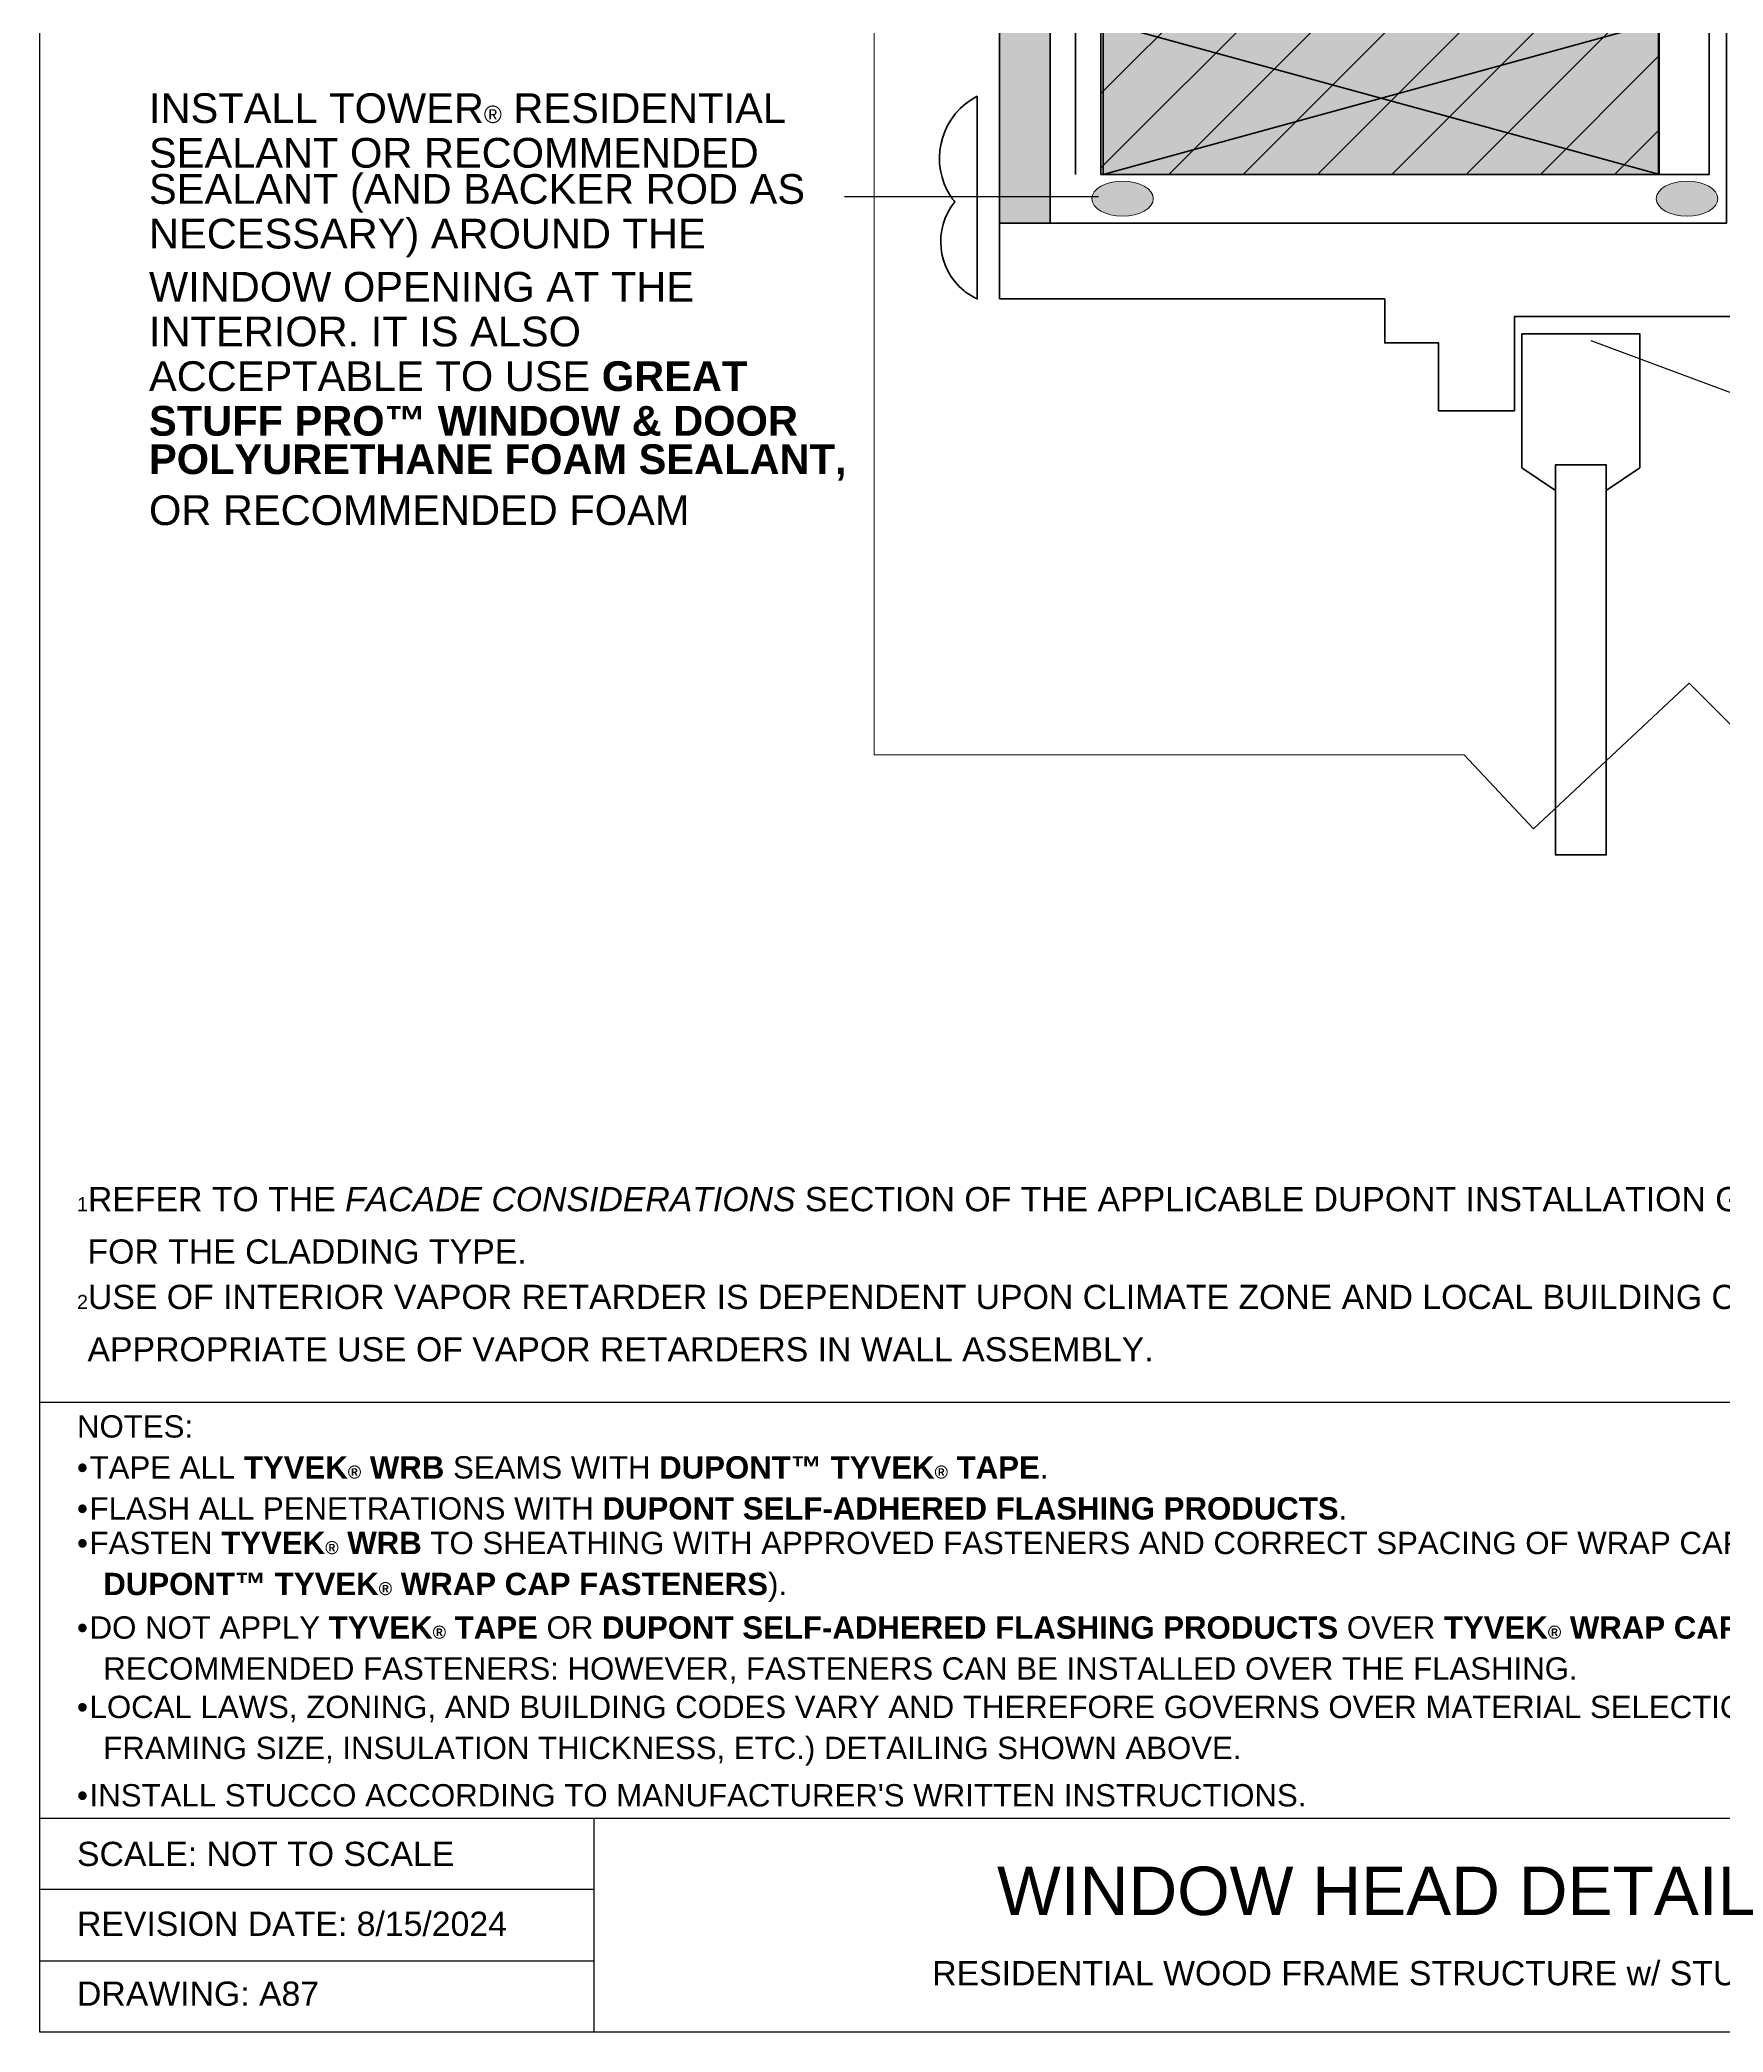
# Model space of a CAD drawing. Extents: x 26 to 585, y -763 to -29.
# Drawn here: x 26.5 to 346.8, y -762.8 to -383.6 of the extents above; entities that cross this region are included whole.
import ezdxf

# ---------------------------------------------------------------- set-up
doc = ezdxf.new("R2010")
doc.units = 0
doc.header["$MEASUREMENT"] = 0
for name, color, linetype, lineweight in [('background', 7, 'Continuous', 0), ('diagram', 7, 'Continuous', 0), ('lines and arrows', 7, 'Continuous', 0), ('text', 7, 'Continuous', 0)]:
    doc.layers.add(name, color=color, linetype=linetype, lineweight=lineweight)

# ---------------------------------------------------------------- blocks, each defined once
blk = doc.blocks.new('Block_7')
at = {"layer": 'background', "color": 250, "lineweight": 25, "true_color": 0x231f20}
for p, q in [((26.46, -642.9), (585.42, -642.9)), ((26.46, -722.04), (429.12, -722.04)), ((131.88, -722.04), (131.88, -762.78)), ((26.46, -735.6), (131.88, -735.6)), ((26.46, -749.22), (131.88, -749.22))]:
    blk.add_line(p, q, dxfattribs=at)
blk.add_lwpolyline([(585.42, -762.78), (26.46, -762.78), (26.46, -29.1), (585.42, -29.1)], close=True, dxfattribs=at)
blk = doc.blocks.new('Block_9')
at = {"layer": 'diagram', "color": 250, "lineweight": 35, "true_color": 0x231f20}
blk.add_lwpolyline([(209.09, -432.95), (282.39, -432.95), (282.39, -441.31), (292.65, -441.31), (292.65, -454.22), (307.08, -454.22), (307.08, -436.29), (378.05, -436.29), (378.05, -418.52), (350.65, -418.52), (350.65, -378.51), (347.46, -378.51), (347.46, -418.52), (209.09, -418.52)], close=True, dxfattribs=at)
at = {"layer": 'diagram', "color": 18, "lineweight": 25, "true_color": 0x000000}
blk.add_lwpolyline([(209.61, -418.52)], dxfattribs=at)
blk = doc.blocks.new('Block_8')
at = {"layer": 'diagram', "true_color": 0xf2f2f2, "transparency": 33554687}
h = blk.add_hatch(color=7, dxfattribs=at)
h.dxf.hatch_style = 2
h.paths.add_polyline_path([(218.74, -418.52), (218.74, -95.94), (209.09, -95.94), (209.09, -418.52), (209.09, -95.94), (209.09, -418.52), (218.74, -418.52), (218.74, -95.94)])
at = {"layer": 'diagram', "true_color": 0x000000, "transparency": 33554687}
h = blk.add_hatch(dxfattribs=at)
h.set_pattern_fill('_U', color=18, scale=10, angle=45, style=2, pattern_type=0)
h.set_pattern_definition([(45, (0, 0), (-7.07107, 7.07107), [])])
h.paths.add_polyline_path([(334.5, -124.27), (334.5, -409.24), (228.39, -409.24), (228.39, -132.45)])
at = {"layer": 'diagram', "true_color": 0xc2b59b, "transparency": 33554687}
h = blk.add_hatch(color=253, dxfattribs=at)
h.dxf.hatch_style = 2
h.paths.add_polyline_path([(334.63, -409.24), (228.81, -409.24), (228.81, -380.3), (334.63, -380.3)])
at = {"layer": 'diagram', "true_color": 0xfaaf43, "transparency": 33554687}
h = blk.add_hatch(color=43, dxfattribs=at)
h.dxf.hatch_style = 2
edge = h.paths.add_edge_path()
edge.add_ellipse((232.51, -413.87), major_axis=(5.85, 0), ratio=0.572917, start_angle=0, end_angle=360)
h = blk.add_hatch(color=43, dxfattribs=at)
h.dxf.hatch_style = 2
edge = h.paths.add_edge_path()
edge.add_ellipse((339.93, -413.87), major_axis=(5.85, 0), ratio=0.572917, start_angle=0, end_angle=360)
at = {"layer": 'diagram', "color": 113, "lineweight": 70, "true_color": 0x80c99c}
blk.add_line((223.56, -409.24), (223.56, -132.45), dxfattribs=at)
at = {"layer": 'diagram', "color": 250, "lineweight": 35, "true_color": 0x231f20}
for p, q in [((228.81, -380.3), (334.5, -409.23)), ((228.81, -409.24), (334.5, -380.3))]:
    blk.add_line(p, q, dxfattribs=at)
for points in [[(218.74, -418.52), (218.74, -95.94), (209.09, -95.94), (209.09, -418.52), (209.09, -95.94), (209.09, -418.52), (218.74, -418.52), (218.74, -95.94)], [(334.5, -124.27), (334.5, -409.24), (228.39, -409.24), (228.39, -132.45)], [(308.47, -439.59), (308.47, -465.07), (314.89, -469.43), (314.89, -464.54), (324.54, -464.54), (324.54, -469.43), (330.96, -465.07), (330.96, -439.59), (308.47, -439.59)], [(324.54, -464.54), (324.54, -538.76), (314.89, -538.76), (314.89, -464.54)]]:
    blk.add_lwpolyline(points, dxfattribs=at)
at = {"layer": 'diagram'}
blk.add_lwpolyline([(418.31, -519.73), (353.98, -519.73), (340.34, -506.09), (310.71, -533.81), (297.53, -519.73), (185.21, -519.73), (185.21, -132.45), (297.53, -132.45), (310.71, -146.53), (340.34, -118.81), (353.98, -132.45), (418.31, -132.45)], close=True, dxfattribs=at)
at = {"layer": 'diagram', "color": 18, "lineweight": 35, "true_color": 0x000000}
blk.add_lwpolyline([(334.5, -409.24), (344.15, -409.24), (344.15, -122.62)], dxfattribs=at)
at = {"layer": 'diagram', "color": 250, "lineweight": 35, "true_color": 0x231f20}
blk.add_lwpolyline([(334.63, -409.24), (228.81, -409.24), (228.81, -380.3), (334.63, -380.3)], close=True, dxfattribs=at)
at = {"layer": 'diagram'}
for centre in [(232.51, -413.87), (339.93, -413.87)]:
    blk.add_ellipse(centre, major_axis=(5.85, 0), ratio=0.572917, dxfattribs=at)
at = {"layer": 'diagram', "color": 18, "lineweight": 35, "true_color": 0x000000}
blk.add_open_spline([(204.84, -394.36), (204.84, -394.36), (204.84, -432.95), (204.84, -432.95), (203.95, -432.54), (203.12, -432.01), (202.35, -431.4), (197.19, -427.22), (196.39, -419.65), (200.57, -414.48), (200.02, -413.8), (199.55, -413.07), (199.15, -412.3), (195.77, -405.77), (198.32, -397.74), (204.84, -394.36)], degree=3, knots=[0, 0, 0, 0, 1, 1, 1, 2, 2, 2, 3, 3, 3, 4, 4, 4, 5, 5, 5, 5], dxfattribs=at)
at = {"layer": 'diagram'}
blk.add_blockref('Block_9', (0, 0), dxfattribs=at)

msp = doc.modelspace()

# ---------------------------------------------------------------- linework, layer by layer
at = {"layer": 'diagram', "color": 18, "lineweight": 18, "true_color": 0x000000}
msp.add_lwpolyline([(185.21, -519.73), (297.53, -519.73), (310.71, -533.81), (340.34, -506.09), (353.98, -519.73), (418.31, -519.73)], dxfattribs=at)
at = {"layer": 'lines and arrows', "color": 250, "lineweight": 25, "true_color": 0x231f20}
for p, q in [((179.61, -413.43), (227.9, -413.43)), ((428.96, -480.84), (321.67, -440.93))]:
    msp.add_line(p, q, dxfattribs=at)

# ---------------------------------------------------------------- block references
at = {"layer": 'background'}
msp.add_blockref('Block_7', (0, 0), dxfattribs=at)
at = {"layer": 'diagram'}
msp.add_blockref('Block_8', (0, 0), dxfattribs=at)

# ---------------------------------------------------------------- texts
at = {"layer": 'text', "char_height": 0.2, "attachment_point": 7}
for s, insert in [('\\C250;\\c2105123;\\FArial|b0|i0|c1;\\H5.664000;\\W1.000000;INSTALL TOWER\\H3.302112;®\\H5.664000; RESIDENTIAL ', (47.23, -399.55)), ('\\C250;\\c2105123;\\FArial|b0|i0|c1;\\H5.664000;\\W1.000000;SEALANT OR RECOMMENDED ', (47.23, -408.05)), ('\\C43;\\c4370683;\\FArial|b0|i0|c1;\\H5.664000;\\W1.000000;SEALANT \\C250;\\c2105123;(AND BACKER ROD AS ', (47.23, -416.55)), ('\\C250;\\c2105123;\\FArial|b0|i0|c1;\\H5.664000;\\W1.000000;NECESSARY) AROUND THE ', (47.23, -425.05)), ('\\C250;\\c2105123;\\FArial|b0|i0|c1;\\H5.664000;\\W1.000000;WINDOW OPENING AT THE ', (47.23, -433.55)), ('\\C250;\\c2105123;\\FArial|b0|i0|c1;\\H5.664000;\\W1.000000;INTERIOR. IT IS ALSO ', (47.23, -442.05)), ('\\C250;\\c2105123;\\FArial|b0|i0|c1;\\H5.664000;\\W1.000000;ACCEPTABLE TO USE \\C43;\\c4370683;\\FArial Bold|b1|i0|c1;GREAT ', (47.23, -450.55)), ('\\C43;\\c4370683;\\FArial Bold|b1|i0|c1;\\H5.664000;\\W1.000000;STUFF PRO™ WINDOW & DOOR ', (47.23, -459.05)), ('\\C43;\\c4370683;\\FArial Bold|b1|i0|c1;\\H5.664000;\\W1.000000;POLYURETHANE FOAM SEALANT\\C18;\\c0;, ', (47.23, -467.55)), ('\\C250;\\c2105123;\\FArial|b0|i0|c1;\\H5.664000;\\W1.000000;OR RECOMMENDED FOAM', (47.23, -476.05)), ('\\C250;\\c2105123;\\FArial|b0|i0|c1;\\H2.682966;\\W1.000000;1\\H4.602000;REFER TO THE \\FArial Italic|b0|i1|c1;FACADE CONSIDERATIONS \\FArial|b0|i0|c1;SECTION OF THE APPLICABLE DUPONT INSTALLATION GUIDELINES TO HELP DETERMINE THE APPROPRIATE \\C165;\\c11033150;\\FArial Bold|b1|i0|c1;TYVEK\\H2.682966;®\\H4.602000; WRB ', (33.53, -606.62)), ('\\C250;\\c2105123;\\FArial|b0|i0|c1;\\H4.602000;\\W1.000000;FOR THE CLADDING TYPE.', (35.53, -616.59)), ('\\C250;\\c2105123;\\FArial|b0|i0|c1;\\H2.682966;\\W1.000000;2\\H4.602000;USE OF INTERIOR VAPOR RETARDER IS DEPENDENT UPON CLIMATE ZONE AND LOCAL BUILDING CODES AND LAWS. CONSULT LOCAL JURISDICTION TO ENSURE ', (33.53, -625.23)), ('\\C250;\\c2105123;\\FArial|b0|i0|c1;\\H4.602000;\\W1.000000;APPROPRIATE USE OF VAPOR RETARDERS IN WALL ASSEMBLY.', (35.53, -635.19)), ('\\C250;\\c2105123;\\FArial|b0|i0|c1;\\H4.248000;\\W1.000000;NOTES:', (33.53, -649.69)), ('\\C250;\\c2105123;\\FArial|b0|i0|c1;\\H4.248000;\\W1.000000;•^ITAPE ALL \\C165;\\c11033150;\\FArial Bold|b1|i0|c1;TYVEK\\H2.476584;®\\H4.248000; WRB \\C250;\\c2105123;\\FArial|b0|i0|c1;SEAMS WITH \\C142;\\c14789159;\\FArial Bold|b1|i0|c1;DUPONT™ TYVEK\\H2.476584;®\\H4.248000; TAPE\\C250;\\c2105123;\\FArial|b0|i0|c1;.', (33.53, -657.49)), ('\\C250;\\c2105123;\\FArial|b0|i0|c1;\\H4.248000;\\W1.000000;•^IFLASH ALL PENETRATIONS WITH \\C240;\\c4339695;\\FArial Bold|b1|i0|c1;DUPONT SELF-ADHERED FLASHING PRODUCTS\\C250;\\c2105123;\\FArial|b0|i0|c1;.', (33.53, -665.29)), ('\\C250;\\c2105123;\\FArial|b0|i0|c1;\\H4.248000;\\W1.000000;•^IFASTEN \\C165;\\c11033150;\\FArial Bold|b1|i0|c1;TYVEK\\H2.476584;®\\H4.248000; WRB \\C250;\\c2105123;\\FArial|b0|i0|c1;TO SHEATHING WITH APPROVED FASTENERS AND CORRECT SPACING OF WRAP CAP STAPLES/NAILS (ex. ', (33.53, -673.09)), ('\\C165;\\c11033150;\\FArial Bold|b1|i0|c1;\\H4.248000;\\W1.000000;DUPONT™ TYVEK\\H2.476584;®\\H4.248000; WRAP CAP FASTENERS\\C250;\\c2105123;\\FArial|b0|i0|c1;).', (38.53, -680.89)), ('\\C250;\\c2105123;\\FArial|b0|i0|c1;\\H4.248000;\\W1.000000;•^IDO NOT APPLY \\C142;\\c14789159;\\FArial Bold|b1|i0|c1;TYVEK\\H2.476584;®\\H4.248000; TAPE\\C165;\\c11033150; \\C250;\\c2105123;\\FArial|b0|i0|c1;OR \\C240;\\c4339695;\\FArial Bold|b1|i0|c1;DUPONT SELF-ADHERED FLASHING PRODUCTS \\C250;\\c2105123;\\FArial|b0|i0|c1;OVER \\C165;\\c11033150;\\FArial Bold|b1|i0|c1;TYVEK\\H2.476584;®\\H4.248000; WRAP CAP FASTENERS\\C250;\\c2105123;\\FArial|b0|i0|c1;, OR ', (33.53, -688.69)), ('\\C250;\\c2105123;\\FArial|b0|i0|c1;\\H4.248000;\\W1.000000;RECOMMENDED FASTENERS: HOWEVER, FASTENERS CAN BE INSTALLED OVER THE FLASHING.', (38.53, -696.49)), ('\\C250;\\c2105123;\\FArial|b0|i0|c1;\\H4.248000;\\W1.000000;•^ILOCAL LAWS, ZONING, AND BUILDING CODES VARY AND THEREFORE GOVERNS OVER MATERIAL SELECTION (ex. SHEATHING TYPE, ', (33.53, -704.29)), ('\\C250;\\c2105123;\\FArial|b0|i0|c1;\\H4.248000;\\W1.000000;FRAMING SIZE, INSULATION THICKNESS, ETC.) DETAILING SHOWN ABOVE.', (38.53, -712.09)), ("\\C250;\\c2105123;\\FArial|b0|i0|c1;\\H4.248000;\\W1.000000;•^IINSTALL STUCCO ACCORDING TO MANUFACTURER'S WRITTEN INSTRUCTIONS.", (33.53, -719.89)), ('\\C250;\\c2105123;\\FArial|b0|i0|c1;\\H4.602000;\\W1.000000;SCALE: NOT TO SCALE', (33.53, -731.22)), ('\\C250;\\c2105123;\\FArial|b0|i0|c1;\\H9.204000;\\W1.000000;WINDOW HEAD DETAIL', (208.62, -740.62)), ('\\C250;\\c2105123;\\FArial|b0|i0|c1;\\H4.602000;\\W1.000000;REVISION DATE: 8/15/2024', (33.53, -744.52)), ('\\C250;\\c2105123;\\FArial|b0|i0|c1;\\H4.602000;\\W1.000000;RESIDENTIAL WOOD FRAME STRUCTURE w/ STUCCO', (196.28, -753.92)), ('\\C250;\\c2105123;\\FArial|b0|i0|c1;\\H4.602000;\\W1.000000;DRAWING: A87', (33.53, -757.82))]:
    msp.add_mtext(s, dxfattribs=dict(at, insert=insert))

doc.saveas('drawing.dxf')
